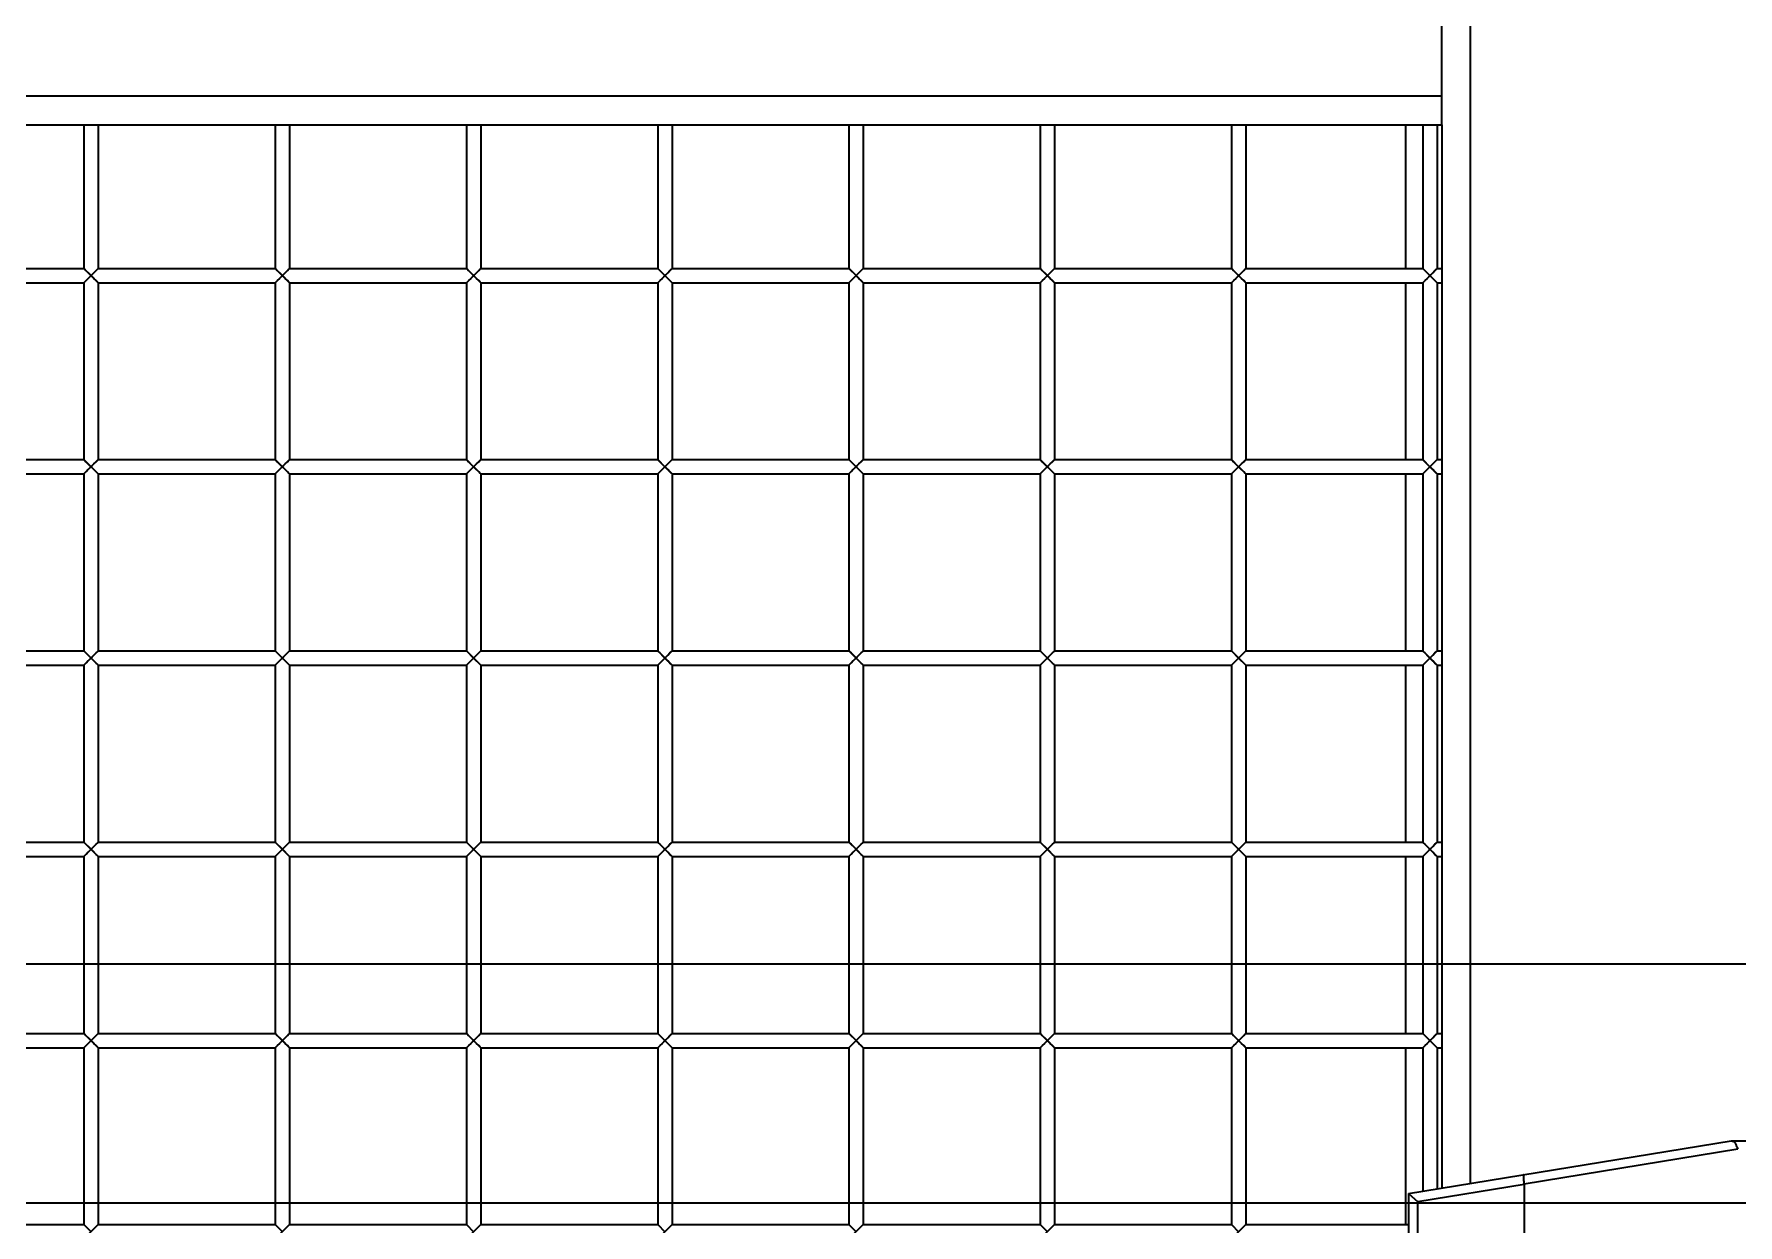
# Model space of a CAD drawing. Header units: millimetres. Extents: x 32496 to 166256, y 3504 to 23939.
# Drawn here: x 70086.1 to 70442.4, y 13229.6 to 13478.7 of the extents above; entities that cross this region are included whole.
import ezdxf

# ---------------------------------------------------------------- set-up
doc = ezdxf.new("R2010")
doc.units = ezdxf.units.MM
doc.layers.get('0').update_dxf_attribs({"lineweight": 35})

# ---------------------------------------------------------------- blocks, each defined once
blk = doc.blocks.new('DRGTJHYTHRTTR')
at = {"color": 7, "linetype": 'Continuous'}
for p, q in [((60371.04, -49682.69), (46149.04, -49682.69)), ((53199.04, -49732.69), (51844.04, -49732.69))]:
    blk.add_line(p, q, dxfattribs=at)
blk = doc.blocks.new('8-1250')
at = {"linetype": 'Continuous'}
for p, q in [((-2659.63, -33733.17), (-2659.63, -33090.41)), ((-2665.63, -33511.79), (-2665.63, -33311.79)), ((-2665.63, -33505.79), (-3291.63, -33505.79)), ((-3291.63, -33511.79), (-2665.63, -33511.79)), ((-2949.63, -33511.79), (-2949.63, -33541.79)), ((-2946.63, -33511.79), (-2946.63, -33541.79)), ((-2909.63, -33511.79), (-2909.63, -33541.79)), ((-2906.63, -33511.79), (-2906.63, -33541.79)), ((-2869.63, -33511.79), (-2869.63, -33541.79)), ((-2866.63, -33511.79), (-2866.63, -33541.79)), ((-2829.63, -33511.79), (-2829.63, -33541.79)), ((-2826.63, -33511.79), (-2826.63, -33541.79)), ((-2789.63, -33511.79), (-2789.63, -33541.79)), ((-2786.63, -33511.79), (-2786.63, -33541.79)), ((-2749.63, -33511.79), (-2749.63, -33541.79)), ((-2746.63, -33511.79), (-2746.63, -33541.79)), ((-2709.63, -33511.79), (-2709.63, -33541.79)), ((-2706.63, -33511.79), (-2706.63, -33541.79)), ((-2673.13, -33541.79), (-2673.13, -33511.79)), ((-2669.63, -33511.79), (-2669.63, -33541.79)), ((-2666.63, -33511.79), (-2666.63, -33541.79)), ((-2665.63, -33511.79), (-2665.63, -33734.31)), ((-2986.63, -33541.79), (-2949.63, -33541.79)), ((-2949.63, -33541.79), (-2948.13, -33543.29)), ((-2949.63, -33544.79), (-2946.63, -33541.79)), ((-2946.63, -33541.79), (-2909.63, -33541.79)), ((-2909.63, -33541.79), (-2908.13, -33543.29)), ((-2909.63, -33544.79), (-2906.63, -33541.79)), ((-2906.63, -33541.79), (-2869.63, -33541.79)), ((-2869.63, -33541.79), (-2868.13, -33543.29)), ((-2869.63, -33544.79), (-2866.63, -33541.79)), ((-2866.63, -33541.79), (-2829.63, -33541.79)), ((-2829.63, -33544.79), (-2826.63, -33541.79)), ((-2829.63, -33541.79), (-2828.13, -33543.29)), ((-2826.63, -33541.79), (-2789.63, -33541.79)), ((-2789.63, -33544.79), (-2786.63, -33541.79)), ((-2789.63, -33541.79), (-2788.13, -33543.29)), ((-2786.63, -33541.79), (-2749.63, -33541.79)), ((-2749.63, -33544.79), (-2746.63, -33541.79)), ((-2749.63, -33541.79), (-2748.13, -33543.29)), ((-2746.63, -33541.79), (-2709.63, -33541.79)), ((-2709.63, -33544.79), (-2706.63, -33541.79)), ((-2709.63, -33541.79), (-2708.13, -33543.29)), ((-2706.63, -33541.79), (-2669.63, -33541.79)), ((-2669.63, -33544.79), (-2666.63, -33541.79)), ((-2669.63, -33541.79), (-2668.13, -33543.29)), ((-2666.63, -33541.79), (-2665.63, -33541.79)), ((-2986.63, -33544.79), (-2949.63, -33544.79)), ((-2949.63, -33544.79), (-2949.63, -33581.79)), ((-2946.63, -33544.79), (-2948.13, -33543.29)), ((-2946.63, -33544.79), (-2946.63, -33581.79)), ((-2946.63, -33544.79), (-2909.63, -33544.79)), ((-2909.63, -33544.79), (-2909.63, -33581.79)), ((-2906.63, -33544.79), (-2908.13, -33543.29)), ((-2906.63, -33544.79), (-2906.63, -33581.79)), ((-2906.63, -33544.79), (-2869.63, -33544.79)), ((-2869.63, -33544.79), (-2869.63, -33581.79)), ((-2866.63, -33544.79), (-2868.13, -33543.29)), ((-2866.63, -33544.79), (-2866.63, -33581.79)), ((-2866.63, -33544.79), (-2829.63, -33544.79)), ((-2829.63, -33544.79), (-2829.63, -33581.79)), ((-2826.63, -33544.79), (-2828.13, -33543.29)), ((-2826.63, -33544.79), (-2826.63, -33581.79)), ((-2826.63, -33544.79), (-2789.63, -33544.79)), ((-2789.63, -33544.79), (-2789.63, -33581.79)), ((-2786.63, -33544.79), (-2788.13, -33543.29)), ((-2786.63, -33544.79), (-2786.63, -33581.79)), ((-2786.63, -33544.79), (-2749.63, -33544.79)), ((-2749.63, -33544.79), (-2749.63, -33581.79)), ((-2746.63, -33544.79), (-2748.13, -33543.29)), ((-2746.63, -33544.79), (-2746.63, -33581.79)), ((-2746.63, -33544.79), (-2709.63, -33544.79)), ((-2709.63, -33544.79), (-2709.63, -33581.79)), ((-2706.63, -33544.79), (-2708.13, -33543.29)), ((-2706.63, -33544.79), (-2706.63, -33581.79)), ((-2706.63, -33544.79), (-2669.63, -33544.79)), ((-2673.13, -33581.79), (-2673.13, -33544.79)), ((-2669.63, -33544.79), (-2669.63, -33581.79)), ((-2666.63, -33544.79), (-2668.13, -33543.29)), ((-2666.63, -33544.79), (-2666.63, -33581.79)), ((-2666.63, -33544.79), (-2665.63, -33544.79)), ((-2986.63, -33581.79), (-2949.63, -33581.79)), ((-2949.63, -33581.79), (-2948.13, -33583.29)), ((-2949.63, -33584.79), (-2946.63, -33581.79)), ((-2946.63, -33581.79), (-2909.63, -33581.79)), ((-2909.63, -33581.79), (-2908.13, -33583.29)), ((-2909.63, -33584.79), (-2906.63, -33581.79)), ((-2906.63, -33581.79), (-2869.63, -33581.79)), ((-2869.63, -33581.79), (-2868.13, -33583.29)), ((-2869.63, -33584.79), (-2866.63, -33581.79)), ((-2866.63, -33581.79), (-2829.63, -33581.79)), ((-2829.63, -33581.79), (-2828.13, -33583.29)), ((-2829.63, -33584.79), (-2826.63, -33581.79)), ((-2826.63, -33581.79), (-2789.63, -33581.79)), ((-2789.63, -33584.79), (-2786.63, -33581.79)), ((-2789.63, -33581.79), (-2788.13, -33583.29)), ((-2786.63, -33581.79), (-2749.63, -33581.79)), ((-2749.63, -33584.79), (-2746.63, -33581.79)), ((-2749.63, -33581.79), (-2748.13, -33583.29)), ((-2746.63, -33581.79), (-2709.63, -33581.79)), ((-2709.63, -33584.79), (-2706.63, -33581.79)), ((-2709.63, -33581.79), (-2708.13, -33583.29)), ((-2706.63, -33581.79), (-2669.63, -33581.79)), ((-2669.63, -33584.79), (-2666.63, -33581.79)), ((-2669.63, -33581.79), (-2668.13, -33583.29)), ((-2666.63, -33581.79), (-2665.63, -33581.79)), ((-2986.63, -33584.79), (-2949.63, -33584.79)), ((-2949.63, -33584.79), (-2949.63, -33621.79)), ((-2946.63, -33584.79), (-2948.13, -33583.29)), ((-2946.63, -33584.79), (-2946.63, -33621.79)), ((-2946.63, -33584.79), (-2909.63, -33584.79)), ((-2909.63, -33584.79), (-2909.63, -33621.79)), ((-2906.63, -33584.79), (-2908.13, -33583.29)), ((-2906.63, -33584.79), (-2906.63, -33621.79)), ((-2906.63, -33584.79), (-2869.63, -33584.79)), ((-2869.63, -33584.79), (-2869.63, -33621.79)), ((-2866.63, -33584.79), (-2868.13, -33583.29)), ((-2866.63, -33584.79), (-2866.63, -33621.79)), ((-2866.63, -33584.79), (-2829.63, -33584.79)), ((-2829.63, -33584.79), (-2829.63, -33621.79)), ((-2826.63, -33584.79), (-2828.13, -33583.29)), ((-2826.63, -33584.79), (-2826.63, -33621.79)), ((-2826.63, -33584.79), (-2789.63, -33584.79)), ((-2789.63, -33584.79), (-2789.63, -33621.79)), ((-2786.63, -33584.79), (-2788.13, -33583.29)), ((-2786.63, -33584.79), (-2786.63, -33621.79)), ((-2786.63, -33584.79), (-2749.63, -33584.79)), ((-2749.63, -33584.79), (-2749.63, -33621.79)), ((-2746.63, -33584.79), (-2748.13, -33583.29)), ((-2746.63, -33584.79), (-2746.63, -33621.79)), ((-2746.63, -33584.79), (-2709.63, -33584.79)), ((-2709.63, -33584.79), (-2709.63, -33621.79)), ((-2706.63, -33584.79), (-2708.13, -33583.29)), ((-2706.63, -33584.79), (-2706.63, -33621.79)), ((-2706.63, -33584.79), (-2669.63, -33584.79)), ((-2673.13, -33621.79), (-2673.13, -33584.79)), ((-2669.63, -33584.79), (-2669.63, -33621.79)), ((-2666.63, -33584.79), (-2668.13, -33583.29)), ((-2666.63, -33584.79), (-2666.63, -33621.79)), ((-2666.63, -33584.79), (-2665.63, -33584.79)), ((-2986.63, -33621.79), (-2949.63, -33621.79)), ((-2949.63, -33621.79), (-2948.13, -33623.29)), ((-2949.63, -33624.79), (-2946.63, -33621.79)), ((-2946.63, -33624.79), (-2948.13, -33623.29)), ((-2946.63, -33621.79), (-2909.63, -33621.79)), ((-2909.63, -33621.79), (-2908.13, -33623.29)), ((-2909.63, -33624.79), (-2906.63, -33621.79)), ((-2906.63, -33624.79), (-2908.13, -33623.29)), ((-2906.63, -33621.79), (-2869.63, -33621.79)), ((-2869.63, -33621.79), (-2868.13, -33623.29)), ((-2869.63, -33624.79), (-2866.63, -33621.79)), ((-2866.63, -33624.79), (-2868.13, -33623.29)), ((-2866.63, -33621.79), (-2829.63, -33621.79)), ((-2829.63, -33621.79), (-2828.13, -33623.29)), ((-2829.63, -33624.79), (-2826.63, -33621.79)), ((-2826.63, -33624.79), (-2828.13, -33623.29)), ((-2826.63, -33621.79), (-2789.63, -33621.79)), ((-2789.63, -33621.79), (-2788.13, -33623.29)), ((-2789.63, -33624.79), (-2786.63, -33621.79)), ((-2786.63, -33624.79), (-2788.13, -33623.29)), ((-2786.63, -33621.79), (-2749.63, -33621.79)), ((-2749.63, -33624.79), (-2746.63, -33621.79)), ((-2749.63, -33621.79), (-2748.13, -33623.29)), ((-2746.63, -33624.79), (-2748.13, -33623.29)), ((-2746.63, -33621.79), (-2709.63, -33621.79)), ((-2709.63, -33624.79), (-2706.63, -33621.79)), ((-2709.63, -33621.79), (-2708.13, -33623.29)), ((-2706.63, -33624.79), (-2708.13, -33623.29)), ((-2706.63, -33621.79), (-2669.63, -33621.79)), ((-2669.63, -33624.79), (-2666.63, -33621.79)), ((-2669.63, -33621.79), (-2668.13, -33623.29)), ((-2666.63, -33624.79), (-2668.13, -33623.29)), ((-2666.63, -33621.79), (-2665.63, -33621.79)), ((-2986.63, -33624.79), (-2949.63, -33624.79)), ((-2949.63, -33624.79), (-2949.63, -33661.79)), ((-2946.63, -33624.79), (-2946.63, -33661.79)), ((-2946.63, -33624.79), (-2909.63, -33624.79)), ((-2909.63, -33624.79), (-2909.63, -33661.79)), ((-2906.63, -33624.79), (-2906.63, -33661.79)), ((-2906.63, -33624.79), (-2869.63, -33624.79)), ((-2869.63, -33624.79), (-2869.63, -33661.79)), ((-2866.63, -33624.79), (-2866.63, -33661.79)), ((-2866.63, -33624.79), (-2829.63, -33624.79)), ((-2829.63, -33624.79), (-2829.63, -33661.79)), ((-2826.63, -33624.79), (-2826.63, -33661.79)), ((-2826.63, -33624.79), (-2789.63, -33624.79)), ((-2789.63, -33624.79), (-2789.63, -33661.79)), ((-2786.63, -33624.79), (-2786.63, -33661.79)), ((-2786.63, -33624.79), (-2749.63, -33624.79)), ((-2749.63, -33624.79), (-2749.63, -33661.79)), ((-2746.63, -33624.79), (-2746.63, -33661.79)), ((-2746.63, -33624.79), (-2709.63, -33624.79)), ((-2709.63, -33624.79), (-2709.63, -33661.79)), ((-2706.63, -33624.79), (-2706.63, -33661.79)), ((-2706.63, -33624.79), (-2669.63, -33624.79)), ((-2673.13, -33661.79), (-2673.13, -33624.79)), ((-2669.63, -33624.79), (-2669.63, -33661.79)), ((-2666.63, -33624.79), (-2666.63, -33661.79)), ((-2666.63, -33624.79), (-2665.63, -33624.79)), ((-2986.63, -33661.79), (-2949.63, -33661.79)), ((-2949.63, -33661.79), (-2948.13, -33663.29)), ((-2949.63, -33664.79), (-2946.63, -33661.79)), ((-2946.63, -33664.79), (-2948.13, -33663.29)), ((-2946.63, -33661.79), (-2909.63, -33661.79)), ((-2909.63, -33661.79), (-2908.13, -33663.29)), ((-2909.63, -33664.79), (-2906.63, -33661.79)), ((-2906.63, -33664.79), (-2908.13, -33663.29)), ((-2906.63, -33661.79), (-2869.63, -33661.79)), ((-2869.63, -33661.79), (-2868.13, -33663.29)), ((-2869.63, -33664.79), (-2866.63, -33661.79)), ((-2866.63, -33664.79), (-2868.13, -33663.29)), ((-2866.63, -33661.79), (-2829.63, -33661.79)), ((-2829.63, -33661.79), (-2828.13, -33663.29)), ((-2829.63, -33664.79), (-2826.63, -33661.79)), ((-2826.63, -33664.79), (-2828.13, -33663.29)), ((-2826.63, -33661.79), (-2789.63, -33661.79)), ((-2789.63, -33661.79), (-2788.13, -33663.29)), ((-2789.63, -33664.79), (-2786.63, -33661.79)), ((-2786.63, -33664.79), (-2788.13, -33663.29)), ((-2786.63, -33661.79), (-2749.63, -33661.79)), ((-2749.63, -33661.79), (-2748.13, -33663.29)), ((-2749.63, -33664.79), (-2746.63, -33661.79)), ((-2746.63, -33664.79), (-2748.13, -33663.29)), ((-2746.63, -33661.79), (-2709.63, -33661.79)), ((-2709.63, -33664.79), (-2706.63, -33661.79)), ((-2709.63, -33661.79), (-2708.13, -33663.29)), ((-2706.63, -33664.79), (-2708.13, -33663.29)), ((-2706.63, -33661.79), (-2669.63, -33661.79)), ((-2669.63, -33664.79), (-2666.63, -33661.79)), ((-2669.63, -33661.79), (-2668.13, -33663.29)), ((-2666.63, -33664.79), (-2668.13, -33663.29)), ((-2666.63, -33661.79), (-2665.63, -33661.79)), ((-2986.63, -33664.79), (-2949.63, -33664.79)), ((-2949.63, -33664.79), (-2949.63, -33701.79)), ((-2946.63, -33664.79), (-2946.63, -33701.79)), ((-2946.63, -33664.79), (-2909.63, -33664.79)), ((-2909.63, -33664.79), (-2909.63, -33701.79)), ((-2906.63, -33664.79), (-2906.63, -33701.79)), ((-2906.63, -33664.79), (-2869.63, -33664.79)), ((-2869.63, -33664.79), (-2869.63, -33701.79)), ((-2866.63, -33664.79), (-2866.63, -33701.79)), ((-2866.63, -33664.79), (-2829.63, -33664.79)), ((-2829.63, -33664.79), (-2829.63, -33701.79)), ((-2826.63, -33664.79), (-2826.63, -33701.79)), ((-2826.63, -33664.79), (-2789.63, -33664.79)), ((-2789.63, -33664.79), (-2789.63, -33701.79)), ((-2786.63, -33664.79), (-2786.63, -33701.79)), ((-2786.63, -33664.79), (-2749.63, -33664.79)), ((-2749.63, -33664.79), (-2749.63, -33701.79)), ((-2746.63, -33664.79), (-2746.63, -33701.79)), ((-2746.63, -33664.79), (-2709.63, -33664.79)), ((-2709.63, -33664.79), (-2709.63, -33701.79)), ((-2706.63, -33664.79), (-2706.63, -33701.79)), ((-2706.63, -33664.79), (-2669.63, -33664.79)), ((-2673.13, -33701.79), (-2673.13, -33664.79)), ((-2669.63, -33664.79), (-2669.63, -33701.79)), ((-2666.63, -33664.79), (-2666.63, -33701.79)), ((-2666.63, -33664.79), (-2665.63, -33664.79)), ((-2986.63, -33701.79), (-2949.63, -33701.79)), ((-2949.63, -33701.79), (-2948.13, -33703.29)), ((-2949.63, -33704.79), (-2946.63, -33701.79)), ((-2946.63, -33701.79), (-2909.63, -33701.79)), ((-2909.63, -33701.79), (-2908.13, -33703.29)), ((-2909.63, -33704.79), (-2906.63, -33701.79)), ((-2906.63, -33701.79), (-2869.63, -33701.79)), ((-2869.63, -33701.79), (-2868.13, -33703.29)), ((-2869.63, -33704.79), (-2866.63, -33701.79)), ((-2866.63, -33701.79), (-2829.63, -33701.79)), ((-2829.63, -33701.79), (-2828.13, -33703.29)), ((-2829.63, -33704.79), (-2826.63, -33701.79)), ((-2826.63, -33701.79), (-2789.63, -33701.79)), ((-2789.63, -33701.79), (-2788.13, -33703.29)), ((-2789.63, -33704.79), (-2786.63, -33701.79)), ((-2786.63, -33701.79), (-2749.63, -33701.79)), ((-2749.63, -33701.79), (-2748.13, -33703.29)), ((-2749.63, -33704.79), (-2746.63, -33701.79)), ((-2746.63, -33701.79), (-2709.63, -33701.79)), ((-2709.63, -33701.79), (-2708.13, -33703.29)), ((-2709.63, -33704.79), (-2706.63, -33701.79)), ((-2706.63, -33701.79), (-2669.63, -33701.79)), ((-2669.63, -33704.79), (-2666.63, -33701.79)), ((-2669.63, -33701.79), (-2668.13, -33703.29)), ((-2666.63, -33701.79), (-2665.63, -33701.79)), ((-2986.63, -33704.79), (-2949.63, -33704.79)), ((-2949.63, -33704.79), (-2949.63, -33741.79)), ((-2946.63, -33704.79), (-2948.13, -33703.29)), ((-2946.63, -33704.79), (-2946.63, -33741.79)), ((-2946.63, -33704.79), (-2909.63, -33704.79)), ((-2909.63, -33704.79), (-2909.63, -33741.79)), ((-2906.63, -33704.79), (-2908.13, -33703.29)), ((-2906.63, -33704.79), (-2906.63, -33741.79)), ((-2906.63, -33704.79), (-2869.63, -33704.79)), ((-2869.63, -33704.79), (-2869.63, -33741.79)), ((-2866.63, -33704.79), (-2868.13, -33703.29)), ((-2866.63, -33704.79), (-2866.63, -33741.79)), ((-2866.63, -33704.79), (-2829.63, -33704.79)), ((-2829.63, -33704.79), (-2829.63, -33741.79)), ((-2826.63, -33704.79), (-2828.13, -33703.29)), ((-2826.63, -33704.79), (-2826.63, -33741.79)), ((-2826.63, -33704.79), (-2789.63, -33704.79)), ((-2789.63, -33704.79), (-2789.63, -33741.79)), ((-2786.63, -33704.79), (-2788.13, -33703.29)), ((-2786.63, -33704.79), (-2786.63, -33741.79)), ((-2786.63, -33704.79), (-2749.63, -33704.79)), ((-2749.63, -33704.79), (-2749.63, -33741.79)), ((-2746.63, -33704.79), (-2748.13, -33703.29)), ((-2746.63, -33704.79), (-2746.63, -33741.79)), ((-2746.63, -33704.79), (-2709.63, -33704.79)), ((-2709.63, -33704.79), (-2709.63, -33741.79)), ((-2706.63, -33704.79), (-2708.13, -33703.29)), ((-2706.63, -33704.79), (-2706.63, -33741.79)), ((-2706.63, -33704.79), (-2669.63, -33704.79)), ((-2673.13, -33741.79), (-2673.13, -33704.79)), ((-2669.63, -33704.79), (-2669.63, -33734.8)), ((-2666.63, -33704.79), (-2668.13, -33703.29)), ((-2666.63, -33704.79), (-2666.63, -33734.31)), ((-2666.63, -33704.79), (-2665.63, -33704.79)), ((-2672.63, -33735.29), (-2605.13, -33724.29)), ((-2605.13, -33724.29), (-2551.63, -33724.29)), ((-2603.71, -33726.01), (-2648.43, -33733.29)), ((-2648.43, -33733.37), (-2670.63, -33736.99)), ((-2648.43, -33733.37), (-2648.43, -33790.21)), ((-2672.63, -33735.29), (-2672.63, -33788.29)), ((-2672.63, -33735.29), (-2670.63, -33736.99)), ((-2670.63, -33786.59), (-2670.63, -33736.99)), ((-2986.63, -33741.79), (-2949.63, -33741.79)), ((-2949.63, -33741.79), (-2948.13, -33743.29)), ((-2949.63, -33744.79), (-2946.63, -33741.79)), ((-2946.63, -33741.79), (-2909.63, -33741.79)), ((-2909.63, -33741.79), (-2908.13, -33743.29)), ((-2909.63, -33744.79), (-2906.63, -33741.79)), ((-2906.63, -33741.79), (-2869.63, -33741.79)), ((-2869.63, -33741.79), (-2868.13, -33743.29)), ((-2869.63, -33744.79), (-2866.63, -33741.79)), ((-2866.63, -33741.79), (-2829.63, -33741.79)), ((-2829.63, -33741.79), (-2828.13, -33743.29)), ((-2829.63, -33744.79), (-2826.63, -33741.79)), ((-2826.63, -33741.79), (-2789.63, -33741.79)), ((-2789.63, -33741.79), (-2788.13, -33743.29)), ((-2789.63, -33744.79), (-2786.63, -33741.79)), ((-2786.63, -33741.79), (-2749.63, -33741.79)), ((-2749.63, -33741.79), (-2748.13, -33743.29)), ((-2749.63, -33744.79), (-2746.63, -33741.79)), ((-2746.63, -33741.79), (-2709.63, -33741.79)), ((-2709.63, -33741.79), (-2708.13, -33743.29)), ((-2709.63, -33744.79), (-2706.63, -33741.79)), ((-2706.63, -33741.79), (-2672.63, -33741.79))]:
    blk.add_line(p, q, dxfattribs=at)
for points in [[(-2949.51, -33541.9), (-2949.2, -33542.22), (-2948.71, -33542.71), (-2947.54, -33543.88)], [(-2948.13, -33543.29), (-2947.54, -33542.7), (-2947.07, -33542.23), (-2946.74, -33541.9)], [(-2909.51, -33541.9), (-2909.2, -33542.22), (-2908.71, -33542.71), (-2907.54, -33543.88)], [(-2908.13, -33543.29), (-2907.54, -33542.7), (-2907.07, -33542.23), (-2906.74, -33541.9)], [(-2869.51, -33541.9), (-2869.2, -33542.22), (-2868.71, -33542.71), (-2867.54, -33543.88)], [(-2868.13, -33543.29), (-2867.54, -33542.7), (-2867.07, -33542.23), (-2866.74, -33541.9)], [(-2829.51, -33541.9), (-2829.2, -33542.22), (-2828.71, -33542.71), (-2827.54, -33543.88)], [(-2828.13, -33543.29), (-2827.54, -33542.7), (-2827.07, -33542.23), (-2826.74, -33541.9)], [(-2789.51, -33541.9), (-2789.2, -33542.22), (-2788.71, -33542.71), (-2787.54, -33543.88)], [(-2788.13, -33543.29), (-2787.54, -33542.7), (-2787.07, -33542.23), (-2786.74, -33541.9)], [(-2749.51, -33541.9), (-2749.2, -33542.22), (-2748.71, -33542.71), (-2747.54, -33543.88)], [(-2748.13, -33543.29), (-2747.54, -33542.7), (-2747.07, -33542.23), (-2746.74, -33541.9)], [(-2709.51, -33541.9), (-2709.2, -33542.22), (-2708.71, -33542.71), (-2707.54, -33543.88)], [(-2708.13, -33543.29), (-2707.54, -33542.7), (-2707.07, -33542.23), (-2706.74, -33541.9)], [(-2669.51, -33541.9), (-2669.2, -33542.22), (-2668.71, -33542.71), (-2667.54, -33543.88)], [(-2668.13, -33543.29), (-2667.54, -33542.7), (-2667.07, -33542.23), (-2666.74, -33541.9)], [(-2948.13, -33543.29), (-2948.72, -33543.88), (-2949.19, -33544.35)], [(-2946.74, -33544.67), (-2947.07, -33544.35), (-2947.54, -33543.88)], [(-2908.13, -33543.29), (-2908.72, -33543.88), (-2909.19, -33544.35)], [(-2906.74, -33544.67), (-2907.07, -33544.35), (-2907.54, -33543.88)], [(-2868.13, -33543.29), (-2868.72, -33543.88), (-2869.19, -33544.35)], [(-2866.74, -33544.67), (-2867.07, -33544.35), (-2867.54, -33543.88)], [(-2828.13, -33543.29), (-2828.72, -33543.88), (-2829.19, -33544.35)], [(-2826.74, -33544.67), (-2827.07, -33544.35), (-2827.54, -33543.88)], [(-2788.13, -33543.29), (-2788.72, -33543.88), (-2789.19, -33544.35)], [(-2786.74, -33544.67), (-2787.07, -33544.35), (-2787.54, -33543.88)], [(-2748.13, -33543.29), (-2748.72, -33543.88), (-2749.19, -33544.35)], [(-2746.74, -33544.67), (-2747.07, -33544.35), (-2747.54, -33543.88)], [(-2708.13, -33543.29), (-2708.72, -33543.88), (-2709.19, -33544.35)], [(-2706.74, -33544.67), (-2707.07, -33544.35), (-2707.54, -33543.88)], [(-2668.13, -33543.29), (-2668.72, -33543.88), (-2669.19, -33544.35)], [(-2666.74, -33544.67), (-2667.07, -33544.35), (-2667.54, -33543.88)], [(-2949.51, -33581.9), (-2949.2, -33582.22), (-2948.71, -33582.71), (-2947.54, -33583.88)], [(-2948.13, -33583.29), (-2947.54, -33582.7), (-2947.07, -33582.23), (-2946.74, -33581.9)], [(-2909.51, -33581.9), (-2909.2, -33582.22), (-2908.71, -33582.71), (-2907.54, -33583.88)], [(-2908.13, -33583.29), (-2907.54, -33582.7), (-2907.07, -33582.23), (-2906.74, -33581.9)], [(-2869.51, -33581.9), (-2869.2, -33582.22), (-2868.71, -33582.71), (-2867.54, -33583.88)], [(-2868.13, -33583.29), (-2867.54, -33582.7), (-2867.07, -33582.23), (-2866.74, -33581.9)], [(-2829.51, -33581.9), (-2829.2, -33582.22), (-2828.71, -33582.71), (-2827.54, -33583.88)], [(-2828.13, -33583.29), (-2827.54, -33582.7), (-2827.07, -33582.23), (-2826.74, -33581.9)], [(-2789.51, -33581.9), (-2789.2, -33582.22), (-2788.71, -33582.71), (-2787.54, -33583.88)], [(-2788.13, -33583.29), (-2787.54, -33582.7), (-2787.07, -33582.23), (-2786.74, -33581.9)], [(-2749.51, -33581.9), (-2749.2, -33582.22), (-2748.71, -33582.71), (-2747.54, -33583.88)], [(-2748.13, -33583.29), (-2747.54, -33582.7), (-2747.07, -33582.23), (-2746.74, -33581.9)], [(-2709.51, -33581.9), (-2709.2, -33582.22), (-2708.71, -33582.71), (-2707.54, -33583.88)], [(-2708.13, -33583.29), (-2707.54, -33582.7), (-2707.07, -33582.23), (-2706.74, -33581.9)], [(-2669.51, -33581.9), (-2669.2, -33582.22), (-2668.71, -33582.71), (-2667.54, -33583.88)], [(-2668.13, -33583.29), (-2667.54, -33582.7), (-2667.07, -33582.23), (-2666.74, -33581.9)], [(-2948.13, -33583.29), (-2948.72, -33583.88), (-2949.19, -33584.35)], [(-2946.74, -33584.67), (-2947.07, -33584.35), (-2947.54, -33583.88)], [(-2908.13, -33583.29), (-2908.72, -33583.88), (-2909.19, -33584.35)], [(-2906.74, -33584.67), (-2907.07, -33584.35), (-2907.54, -33583.88)], [(-2868.13, -33583.29), (-2868.72, -33583.88), (-2869.19, -33584.35)], [(-2866.74, -33584.67), (-2867.07, -33584.35), (-2867.54, -33583.88)], [(-2828.13, -33583.29), (-2828.72, -33583.88), (-2829.19, -33584.35)], [(-2826.74, -33584.67), (-2827.07, -33584.35), (-2827.54, -33583.88)], [(-2788.13, -33583.29), (-2788.72, -33583.88), (-2789.19, -33584.35)], [(-2786.74, -33584.67), (-2787.07, -33584.35), (-2787.54, -33583.88)], [(-2748.13, -33583.29), (-2748.72, -33583.88), (-2749.19, -33584.35)], [(-2746.74, -33584.67), (-2747.07, -33584.35), (-2747.54, -33583.88)], [(-2708.13, -33583.29), (-2708.72, -33583.88), (-2709.19, -33584.35)], [(-2706.74, -33584.67), (-2707.07, -33584.35), (-2707.54, -33583.88)], [(-2668.13, -33583.29), (-2668.72, -33583.88), (-2669.19, -33584.35)], [(-2666.74, -33584.67), (-2667.07, -33584.35), (-2667.54, -33583.88)], [(-2949.51, -33621.9), (-2949.2, -33622.22), (-2948.71, -33622.71), (-2947.54, -33623.88)], [(-2948.13, -33623.29), (-2948.72, -33623.88), (-2949.19, -33624.35)], [(-2948.13, -33623.29), (-2947.54, -33622.7), (-2947.07, -33622.23), (-2946.74, -33621.9)], [(-2946.74, -33624.67), (-2947.07, -33624.35), (-2947.54, -33623.88)], [(-2909.51, -33621.9), (-2909.2, -33622.22), (-2908.71, -33622.71), (-2907.54, -33623.88)], [(-2908.13, -33623.29), (-2908.72, -33623.88), (-2909.19, -33624.35)], [(-2908.13, -33623.29), (-2907.54, -33622.7), (-2907.07, -33622.23), (-2906.74, -33621.9)], [(-2906.74, -33624.67), (-2907.07, -33624.35), (-2907.54, -33623.88)], [(-2869.51, -33621.9), (-2869.2, -33622.22), (-2868.71, -33622.71), (-2867.54, -33623.88)], [(-2868.13, -33623.29), (-2868.72, -33623.88), (-2869.19, -33624.35)], [(-2868.13, -33623.29), (-2867.54, -33622.7), (-2867.07, -33622.23), (-2866.74, -33621.9)], [(-2866.74, -33624.67), (-2867.07, -33624.35), (-2867.54, -33623.88)], [(-2829.51, -33621.9), (-2829.2, -33622.22), (-2828.71, -33622.71), (-2827.54, -33623.88)], [(-2828.13, -33623.29), (-2828.72, -33623.88), (-2829.19, -33624.35)], [(-2828.13, -33623.29), (-2827.54, -33622.7), (-2827.07, -33622.23), (-2826.74, -33621.9)], [(-2826.74, -33624.67), (-2827.07, -33624.35), (-2827.54, -33623.88)], [(-2789.51, -33621.9), (-2789.2, -33622.22), (-2788.71, -33622.71), (-2787.54, -33623.88)], [(-2788.13, -33623.29), (-2788.72, -33623.88), (-2789.19, -33624.35)], [(-2788.13, -33623.29), (-2787.54, -33622.7), (-2787.07, -33622.23), (-2786.74, -33621.9)], [(-2786.74, -33624.67), (-2787.07, -33624.35), (-2787.54, -33623.88)], [(-2749.51, -33621.9), (-2749.2, -33622.22), (-2748.71, -33622.71), (-2747.54, -33623.88)], [(-2748.13, -33623.29), (-2748.72, -33623.88), (-2749.19, -33624.35)], [(-2748.13, -33623.29), (-2747.54, -33622.7), (-2747.07, -33622.23), (-2746.74, -33621.9)], [(-2746.74, -33624.67), (-2747.07, -33624.35), (-2747.54, -33623.88)], [(-2709.51, -33621.9), (-2709.2, -33622.22), (-2708.71, -33622.71), (-2707.54, -33623.88)], [(-2708.13, -33623.29), (-2708.72, -33623.88), (-2709.19, -33624.35)], [(-2708.13, -33623.29), (-2707.54, -33622.7), (-2707.07, -33622.23), (-2706.74, -33621.9)], [(-2706.74, -33624.67), (-2707.07, -33624.35), (-2707.54, -33623.88)], [(-2669.51, -33621.9), (-2669.2, -33622.22), (-2668.71, -33622.71), (-2667.54, -33623.88)], [(-2668.13, -33623.29), (-2668.72, -33623.88), (-2669.19, -33624.35)], [(-2668.13, -33623.29), (-2667.54, -33622.7), (-2667.07, -33622.23), (-2666.74, -33621.9)], [(-2666.74, -33624.67), (-2667.07, -33624.35), (-2667.54, -33623.88)], [(-2949.51, -33661.9), (-2949.2, -33662.22), (-2948.71, -33662.71), (-2947.54, -33663.88)], [(-2948.13, -33663.29), (-2948.72, -33663.88), (-2949.19, -33664.35)], [(-2948.13, -33663.29), (-2947.54, -33662.7), (-2947.07, -33662.23), (-2946.74, -33661.9)], [(-2946.74, -33664.67), (-2947.07, -33664.35), (-2947.54, -33663.88)], [(-2909.51, -33661.9), (-2909.2, -33662.22), (-2908.71, -33662.71), (-2907.54, -33663.88)], [(-2908.13, -33663.29), (-2908.72, -33663.88), (-2909.19, -33664.35)], [(-2908.13, -33663.29), (-2907.54, -33662.7), (-2907.07, -33662.23), (-2906.74, -33661.9)], [(-2906.74, -33664.67), (-2907.07, -33664.35), (-2907.54, -33663.88)], [(-2869.51, -33661.9), (-2869.2, -33662.22), (-2868.71, -33662.71), (-2867.54, -33663.88)], [(-2868.13, -33663.29), (-2868.72, -33663.88), (-2869.19, -33664.35)], [(-2868.13, -33663.29), (-2867.54, -33662.7), (-2867.07, -33662.23), (-2866.74, -33661.9)], [(-2866.74, -33664.67), (-2867.07, -33664.35), (-2867.54, -33663.88)], [(-2829.51, -33661.9), (-2829.2, -33662.22), (-2828.71, -33662.71), (-2827.54, -33663.88)], [(-2828.13, -33663.29), (-2828.72, -33663.88), (-2829.19, -33664.35)], [(-2828.13, -33663.29), (-2827.54, -33662.7), (-2827.07, -33662.23), (-2826.74, -33661.9)], [(-2826.74, -33664.67), (-2827.07, -33664.35), (-2827.54, -33663.88)], [(-2789.51, -33661.9), (-2789.2, -33662.22), (-2788.71, -33662.71), (-2787.54, -33663.88)], [(-2788.13, -33663.29), (-2788.72, -33663.88), (-2789.19, -33664.35)], [(-2788.13, -33663.29), (-2787.54, -33662.7), (-2787.07, -33662.23), (-2786.74, -33661.9)], [(-2786.74, -33664.67), (-2787.07, -33664.35), (-2787.54, -33663.88)], [(-2749.51, -33661.9), (-2749.2, -33662.22), (-2748.71, -33662.71), (-2747.54, -33663.88)], [(-2748.13, -33663.29), (-2748.72, -33663.88), (-2749.19, -33664.35)], [(-2748.13, -33663.29), (-2747.54, -33662.7), (-2747.07, -33662.23), (-2746.74, -33661.9)], [(-2746.74, -33664.67), (-2747.07, -33664.35), (-2747.54, -33663.88)], [(-2709.51, -33661.9), (-2709.2, -33662.22), (-2708.71, -33662.71), (-2707.54, -33663.88)], [(-2708.13, -33663.29), (-2708.72, -33663.88), (-2709.19, -33664.35)], [(-2708.13, -33663.29), (-2707.54, -33662.7), (-2707.07, -33662.23), (-2706.74, -33661.9)], [(-2706.74, -33664.67), (-2707.07, -33664.35), (-2707.54, -33663.88)], [(-2669.51, -33661.9), (-2669.2, -33662.22), (-2668.71, -33662.71), (-2667.54, -33663.88)], [(-2668.13, -33663.29), (-2668.72, -33663.88), (-2669.19, -33664.35)], [(-2668.13, -33663.29), (-2667.54, -33662.7), (-2667.07, -33662.23), (-2666.74, -33661.9)], [(-2666.74, -33664.67), (-2667.07, -33664.35), (-2667.54, -33663.88)], [(-2949.51, -33701.9), (-2949.2, -33702.22), (-2948.71, -33702.71), (-2947.54, -33703.88)], [(-2948.13, -33703.29), (-2947.54, -33702.7), (-2947.07, -33702.23), (-2946.74, -33701.9)], [(-2909.51, -33701.9), (-2909.2, -33702.22), (-2908.71, -33702.71), (-2907.54, -33703.88)], [(-2908.13, -33703.29), (-2907.54, -33702.7), (-2907.07, -33702.23), (-2906.74, -33701.9)], [(-2869.51, -33701.9), (-2869.2, -33702.22), (-2868.71, -33702.71), (-2867.54, -33703.88)], [(-2868.13, -33703.29), (-2867.54, -33702.7), (-2867.07, -33702.23), (-2866.74, -33701.9)], [(-2829.51, -33701.9), (-2829.2, -33702.22), (-2828.71, -33702.71), (-2827.54, -33703.88)], [(-2828.13, -33703.29), (-2827.54, -33702.7), (-2827.07, -33702.23), (-2826.74, -33701.9)], [(-2789.51, -33701.9), (-2789.2, -33702.22), (-2788.71, -33702.71), (-2787.54, -33703.88)], [(-2788.13, -33703.29), (-2787.54, -33702.7), (-2787.07, -33702.23), (-2786.74, -33701.9)], [(-2749.51, -33701.9), (-2749.2, -33702.22), (-2748.71, -33702.71), (-2747.54, -33703.88)], [(-2748.13, -33703.29), (-2747.54, -33702.7), (-2747.07, -33702.23), (-2746.74, -33701.9)], [(-2709.51, -33701.9), (-2709.2, -33702.22), (-2708.71, -33702.71), (-2707.54, -33703.88)], [(-2708.13, -33703.29), (-2707.54, -33702.7), (-2707.07, -33702.23), (-2706.74, -33701.9)], [(-2669.51, -33701.9), (-2669.2, -33702.22), (-2668.71, -33702.71), (-2667.54, -33703.88)], [(-2668.13, -33703.29), (-2667.54, -33702.7), (-2667.07, -33702.23), (-2666.74, -33701.9)], [(-2948.13, -33703.29), (-2948.72, -33703.88), (-2949.19, -33704.35)], [(-2946.74, -33704.67), (-2947.07, -33704.35), (-2947.54, -33703.88)], [(-2908.13, -33703.29), (-2908.72, -33703.88), (-2909.19, -33704.35)], [(-2906.74, -33704.67), (-2907.07, -33704.35), (-2907.54, -33703.88)], [(-2868.13, -33703.29), (-2868.72, -33703.88), (-2869.19, -33704.35)], [(-2866.74, -33704.67), (-2867.07, -33704.35), (-2867.54, -33703.88)], [(-2828.13, -33703.29), (-2828.72, -33703.88), (-2829.19, -33704.35)], [(-2826.74, -33704.67), (-2827.07, -33704.35), (-2827.54, -33703.88)], [(-2788.13, -33703.29), (-2788.72, -33703.88), (-2789.19, -33704.35)], [(-2786.74, -33704.67), (-2787.07, -33704.35), (-2787.54, -33703.88)], [(-2748.13, -33703.29), (-2748.72, -33703.88), (-2749.19, -33704.35)], [(-2746.74, -33704.67), (-2747.07, -33704.35), (-2747.54, -33703.88)], [(-2708.13, -33703.29), (-2708.72, -33703.88), (-2709.19, -33704.35)], [(-2706.74, -33704.67), (-2707.07, -33704.35), (-2707.54, -33703.88)], [(-2668.13, -33703.29), (-2668.72, -33703.88), (-2669.19, -33704.35)], [(-2666.74, -33704.67), (-2667.07, -33704.35), (-2667.54, -33703.88)]]:
    blk.add_lwpolyline(points, dxfattribs=at)
blk.add_ellipse((-2656.57, -33734.7), major_axis=(8.14, 1.41), ratio=0.241938, start_param=-0.041927, end_param=-0.003565, dxfattribs=at)
for points, knots in [([(-2604.98, -33724.29), (-2604.91, -33724.29), (-2604.77, -33724.3), (-2604.58, -33724.4), (-2604.44, -33724.56), (-2604.25, -33724.88), (-2604.03, -33725.38), (-2603.83, -33725.79), (-2603.71, -33726.01)], [0, 0, 0, 0, 0.095491, 0.181572, 0.27513, 0.386659, 0.667027, 1, 1, 1, 1]), ([(-2648.51, -33731.36), (-2648.53, -33731.36), (-2648.55, -33731.4), (-2648.56, -33731.45), (-2648.58, -33731.55), (-2648.59, -33731.71), (-2648.58, -33732.06), (-2648.53, -33732.6), (-2648.47, -33733.05), (-2648.43, -33733.29)], [0, 0, 0, 0, 0.029584, 0.055175, 0.088913, 0.180604, 0.302705, 0.62104, 1, 1, 1, 1])]:
    blk.add_open_spline(points, degree=3, knots=knots, dxfattribs=at)

msp = doc.modelspace()

# ---------------------------------------------------------------- block references
at = {"color": 6}
msp.add_blockref('8-1250', (73046.131, 46971.457), dxfattribs=at)
msp.add_blockref('DRGTJHYTHRTTR', (17920.951, 62966.819))

doc.saveas('drawing.dxf')
